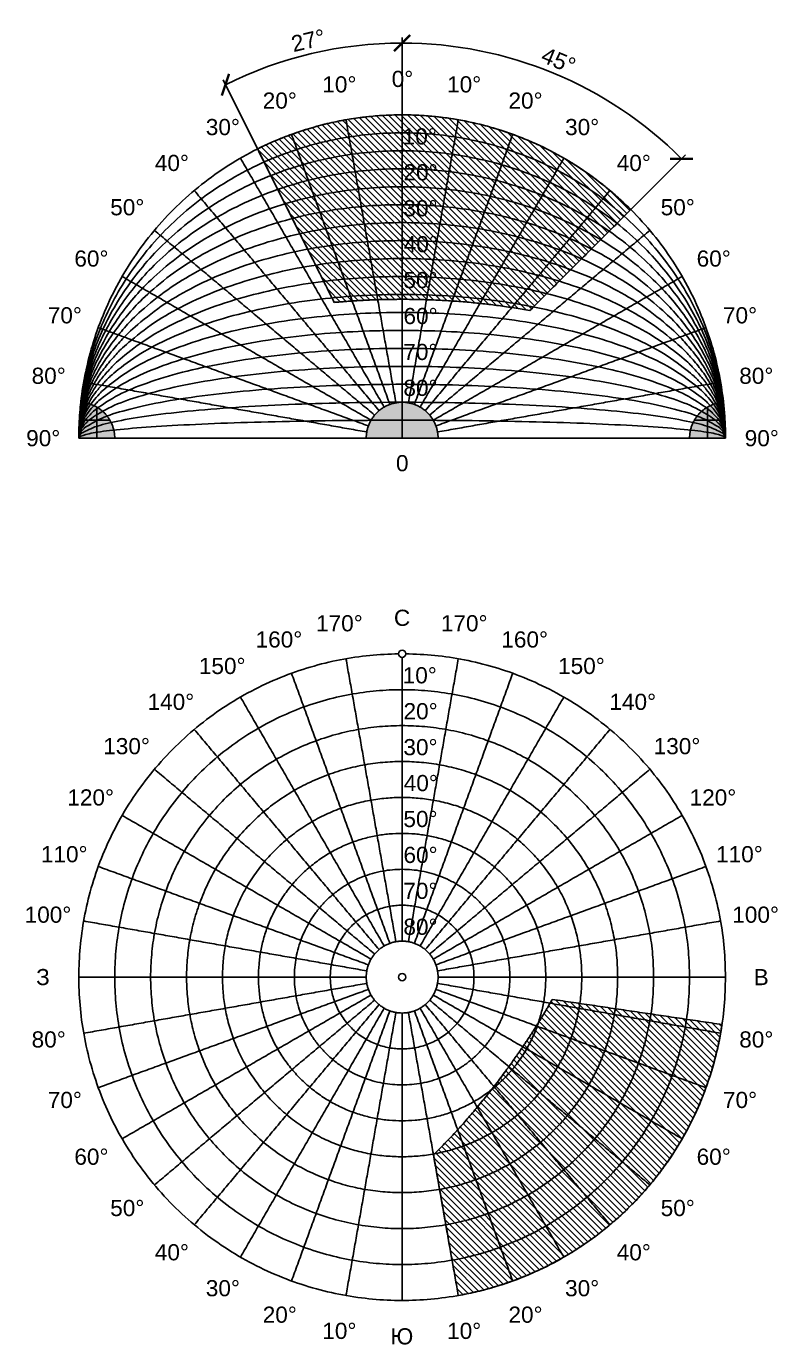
# Model space of a CAD drawing. Header units: metres. Extents: x -105 to 1000, y -501 to 102.
# Drawn here: x 495.4 to 704.5, y -452.3 to -85.4 of the extents above; entities that cross this region are included whole.
import ezdxf

# ---------------------------------------------------------------- set-up
doc = ezdxf.new("R2010")
doc.units = ezdxf.units.M
doc.layers.add('123', color=7, linetype='Continuous', true_color=0x000000)
doc.styles.add('Meters Architectural', font='arial.ttf')
doc.dimstyles.new('Meters Architectural', dxfattribs={"dimscale": 1.5, "dimtxt": 3, "dimasz": 3, "dimexe": 1, "dimexo": 0.5, "dimgap": 1, "dimtad": 1, "dimtoh": 1, "dimdec": 0, "dimzin": 1, "dimdsep": 46, "dimtxsty": 'Meters Architectural', "dimblk": 'ARCHTICK', "dimcen": 3, "dimdle": 1.5, "dimadec": 0, "dimazin": 1, "dimtfac": 1, "dimtdec": 4, "dimtix": 1, "dimtofl": 0, "dimtmove": 1, "dimatfit": 3, "dimldrblk": 'OPEN90', "dimfxl": 1, "dimtolj": 1, "dimtzin": 1, "dimarcsym": 0})
pattern_1 = [(45, (0, -3e-14), (-0.8838835, 0.8838835), [])]

# ---------------------------------------------------------------- blocks, each defined once
blk = doc.blocks.new('_ArchTick')
at = {"color": 0, "linetype": 'ByBlock', "const_width": 0.15}
blk.add_lwpolyline([(-0.5, -0.5), (0.5, 0.5)], dxfattribs=at)
blk = doc.blocks.new('*D20')
at = {"layer": '123', "color": 0, "lineweight": -2}
for p, q in [((600, -144.25), (600, -88.5)), ((575.07, -150.14), (550.14, -100.27))]:
    blk.add_line(p, q, dxfattribs=at)
blk.add_arc((600, -200), 110, 90, 116.5651, dxfattribs=at)
at = {"layer": 'Defpoints', "color": 0}
for p in [(583.07, -91.31), (600, -145), (575.4, -150.81), (600, -200), (600, -200)]:
    blk.add_point(p, dxfattribs=at)
at = {"layer": '123', "color": 0, "lineweight": -2, "xscale": 4.5, "yscale": 4.5, "zscale": 4.5}
blk.add_blockref('_ArchTick', (600, -90), dxfattribs=at)
at = {"layer": '123', "color": 0, "lineweight": -2, "xscale": 4.5, "yscale": 4.5, "zscale": 4.5, "rotation": 206.5650511770779}
blk.add_blockref('_ArchTick', (550.81, -101.61), dxfattribs=at)
at = {"layer": '123', "color": 0, "insert": (573.86, -89.28), "char_height": 4.5, "attachment_point": 5, "rotation": 13.2825, "style": 'Meters Architectural'}
blk.add_mtext('\\A1;27%%d', dxfattribs=at)
blk = doc.blocks.new('_Open90')
at = {"color": 0, "linetype": 'ByBlock', "lineweight": -2}
for p, q in [((0, 0), (-1, 0)), ((-0.5, 0.5), (0, 0)), ((0, 0), (-0.5, -0.5))]:
    blk.add_line(p, q, dxfattribs=at)
blk = doc.blocks.new('*D21')
at = {"layer": '123', "color": 0, "lineweight": -2}
for p, q in [((600, -144.25), (600, -88.5)), ((639.42, -160.58), (678.84, -121.16))]:
    blk.add_line(p, q, dxfattribs=at)
blk.add_arc((600, -200), 110, 45, 90, dxfattribs=at)
at = {"layer": 'Defpoints', "color": 0}
for p in [(655, -104.74), (600, -145), (638.89, -161.11), (600, -200), (600, -200)]:
    blk.add_point(p, dxfattribs=at)
at = {"layer": '123', "color": 0, "lineweight": -2, "xscale": 4.5, "yscale": 4.5, "zscale": 4.5}
for p, rotation in [((600, -90), 180), ((677.78, -122.22), 314.9999999999999)]:
    blk.add_blockref('_ArchTick', p, dxfattribs=dict(at, rotation=rotation))
at = {"layer": '123', "color": 0, "insert": (643.54, -94.87), "char_height": 4.5, "attachment_point": 5, "rotation": 337.5, "style": 'Meters Architectural'}
blk.add_mtext('\\A1;45%%d', dxfattribs=at)

msp = doc.modelspace()

# ---------------------------------------------------------------- hatches: boundary and pattern name
at = {"layer": '123', "true_color": 0xd671f5, "extrusion": (0, 0, -1)}
h = msp.add_hatch(dxfattribs=at)
h.set_pattern_fill('Hatch1', color=201, scale=10, angle=45, style=0, pattern_type=2)
h.set_pattern_definition(pattern_1)
h.paths.add_polyline_path([(-581.1, -162.2), (-559.75, -119.5), (-562.23, -118.31), (-564.74, -117.2), (-567.26, -116.17), (-569.79, -115.22), (-572.34, -114.36), (-574.89, -113.57), (-577.44, -112.87), (-580, -112.25), (-582.55, -111.71), (-585.09, -111.24), (-587.62, -110.86), (-590.13, -110.54), (-592.63, -110.3), (-595.11, -110.13), (-597.57, -110.03), (-600, -110), (-602, -110.02), (-604.01, -110.09), (-606.04, -110.2), (-608.09, -110.36), (-610.14, -110.57), (-612.21, -110.83), (-614.29, -111.14), (-616.38, -111.5), (-618.47, -111.92), (-620.57, -112.38), (-622.66, -112.9), (-624.76, -113.47), (-626.86, -114.1), (-628.96, -114.79), (-631.05, -115.52), (-633.13, -116.32), (-635.2, -117.17), (-637.26, -118.08), (-639.31, -119.04), (-641.34, -120.05), (-643.35, -121.13), (-645.34, -122.25), (-647.31, -123.44), (-649.25, -124.67), (-651.16, -125.96), (-653.05, -127.3), (-654.91, -128.69), (-656.73, -130.13), (-658.51, -131.62), (-660.26, -133.15), (-661.97, -134.73), (-663.64, -136.36), (-635.52, -164.48), (-631.07, -163.72), (-626.58, -163.06), (-622.08, -162.52), (-617.58, -162.09), (-613.11, -161.75), (-608.68, -161.52), (-604.3, -161.38), (-600, -161.34), (-595.38, -161.39), (-590.67, -161.55), (-585.91, -161.82)], flags=0)
at = {"layer": '123', "true_color": 0xffffff}
for points in [[(510.56, -190.02), (510.31, -192.54), (510.14, -195.05), (510.03, -197.54), (510, -200), (520, -200), (520, -199.79), (519.99, -199.57), (519.98, -199.36), (519.96, -199.14), (519.94, -198.92), (519.91, -198.7), (519.88, -198.48), (519.85, -198.25), (519.8, -198.03), (519.76, -197.81), (519.7, -197.58), (519.64, -197.36), (519.58, -197.13), (519.51, -196.91), (519.43, -196.69), (519.35, -196.46), (519.27, -196.24), (519.17, -196.02), (519.08, -195.8), (518.97, -195.58), (518.86, -195.37), (518.75, -195.15), (518.62, -194.94), (518.5, -194.73), (518.37, -194.52), (518.23, -194.32), (518.09, -194.12), (517.94, -193.92), (517.78, -193.72), (517.63, -193.53), (517.46, -193.34), (517.3, -193.16), (517.12, -192.98), (516.95, -192.81), (516.76, -192.64), (516.58, -192.47), (516.39, -192.31), (516.2, -192.15), (516, -192), (515.8, -191.85), (515.6, -191.71), (515.39, -191.58), (515.18, -191.45), (514.97, -191.32), (514.76, -191.21), (514.55, -191.09), (514.33, -190.99), (514.11, -190.88), (513.89, -190.79), (513.67, -190.7), (513.45, -190.61), (513.22, -190.53), (513, -190.46), (512.77, -190.39), (512.55, -190.33), (512.33, -190.27), (512.1, -190.22), (511.88, -190.18), (511.66, -190.14), (511.43, -190.1), (511.21, -190.07), (510.99, -190.05), (510.77, -190.03)], [(590, -200), (610, -200), (610, -199.78), (609.99, -199.55), (609.98, -199.33), (609.96, -199.1), (609.94, -198.87), (609.91, -198.64), (609.87, -198.41), (609.83, -198.18), (609.79, -197.95), (609.74, -197.71), (609.68, -197.48), (609.61, -197.25), (609.54, -197.02), (609.47, -196.78), (609.39, -196.55), (609.3, -196.32), (609.2, -196.09), (609.1, -195.86), (609, -195.63), (608.88, -195.41), (608.76, -195.18), (608.64, -194.96), (608.51, -194.74), (608.37, -194.53), (608.23, -194.32), (608.08, -194.11), (607.92, -193.9), (607.76, -193.7), (607.6, -193.5), (607.43, -193.3), (607.25, -193.11), (607.07, -192.93), (606.89, -192.75), (606.7, -192.57), (606.5, -192.4), (606.3, -192.24), (606.1, -192.08), (605.89, -191.92), (605.68, -191.77), (605.47, -191.63), (605.26, -191.49), (605.04, -191.36), (604.82, -191.24), (604.59, -191.12), (604.37, -191), (604.14, -190.9), (603.91, -190.8), (603.68, -190.7), (603.45, -190.61), (603.22, -190.53), (602.98, -190.46), (602.75, -190.39), (602.52, -190.32), (602.29, -190.26), (602.05, -190.21), (601.82, -190.17), (601.59, -190.13), (601.36, -190.09), (601.13, -190.06), (600.9, -190.04), (600.67, -190.02), (600.45, -190.01), (600.22, -190), (600, -190), (599.78, -190), (599.55, -190.01), (599.33, -190.02), (599.1, -190.04), (598.87, -190.06), (598.64, -190.09), (598.41, -190.13), (598.18, -190.17), (597.95, -190.21), (597.71, -190.26), (597.48, -190.32), (597.25, -190.39), (597.02, -190.46), (596.78, -190.53), (596.55, -190.61), (596.32, -190.7), (596.09, -190.8), (595.86, -190.9), (595.63, -191), (595.41, -191.12), (595.18, -191.24), (594.96, -191.36), (594.74, -191.49), (594.53, -191.63), (594.32, -191.77), (594.11, -191.92), (593.9, -192.08), (593.7, -192.24), (593.5, -192.4), (593.3, -192.57), (593.11, -192.75), (592.93, -192.93), (592.75, -193.11), (592.57, -193.3), (592.4, -193.5), (592.24, -193.7), (592.08, -193.9), (591.92, -194.11), (591.77, -194.32), (591.63, -194.53), (591.49, -194.74), (591.36, -194.96), (591.24, -195.18), (591.12, -195.41), (591, -195.63), (590.9, -195.86), (590.8, -196.09), (590.7, -196.32), (590.61, -196.55), (590.53, -196.78), (590.46, -197.02), (590.39, -197.25), (590.32, -197.48), (590.26, -197.71), (590.21, -197.95), (590.17, -198.18), (590.13, -198.41), (590.09, -198.64), (590.06, -198.87), (590.04, -199.1), (590.02, -199.33), (590.01, -199.55), (590, -199.78)], [(680, -200), (690, -200), (689.97, -197.54), (689.86, -195.05), (689.69, -192.54), (689.44, -190.02), (689.23, -190.03), (689.01, -190.05), (688.79, -190.07), (688.57, -190.1), (688.34, -190.14), (688.12, -190.18), (687.9, -190.22), (687.67, -190.27), (687.45, -190.33), (687.23, -190.39), (687, -190.46), (686.78, -190.53), (686.55, -190.61), (686.33, -190.7), (686.11, -190.79), (685.89, -190.88), (685.67, -190.99), (685.45, -191.09), (685.24, -191.21), (685.03, -191.32), (684.82, -191.45), (684.61, -191.58), (684.4, -191.71), (684.2, -191.85), (684, -192), (683.8, -192.15), (683.61, -192.31), (683.42, -192.47), (683.24, -192.64), (683.05, -192.81), (682.88, -192.98), (682.7, -193.16), (682.54, -193.34), (682.37, -193.53), (682.22, -193.72), (682.06, -193.92), (681.91, -194.12), (681.77, -194.32), (681.63, -194.52), (681.5, -194.73), (681.38, -194.94), (681.25, -195.15), (681.14, -195.37), (681.03, -195.58), (680.92, -195.8), (680.83, -196.02), (680.73, -196.24), (680.65, -196.46), (680.57, -196.69), (680.49, -196.91), (680.42, -197.13), (680.36, -197.36), (680.3, -197.58), (680.24, -197.81), (680.2, -198.03), (680.15, -198.25), (680.12, -198.48), (680.09, -198.7), (680.06, -198.92), (680.04, -199.14), (680.02, -199.36), (680.01, -199.57), (680, -199.79)]]:
    msp.add_hatch(color=7, dxfattribs=at).paths.add_polyline_path(points, flags=0)
at = {"layer": '123', "true_color": 0xd671f5, "extrusion": (0, 0, -1)}
h = msp.add_hatch(dxfattribs=at)
h.set_pattern_fill('Hatch1', color=201, scale=10, angle=45, style=0, pattern_type=2)
h.set_pattern_definition(pattern_1)
h.paths.add_polyline_path([(-641.8, -356.2), (-689.03, -363.2), (-688.58, -365.92), (-688.06, -368.61), (-687.45, -371.26), (-686.77, -373.88), (-686.02, -376.46), (-685.2, -379), (-684.31, -381.5), (-683.35, -383.95), (-682.34, -386.34), (-681.26, -388.69), (-680.13, -390.99), (-678.94, -393.23), (-677.7, -395.41), (-676.42, -397.54), (-675.09, -399.61), (-673.72, -401.62), (-672.56, -403.25), (-671.35, -404.86), (-670.09, -406.46), (-668.79, -408.04), (-667.44, -409.6), (-666.04, -411.15), (-664.59, -412.67), (-663.1, -414.18), (-661.56, -415.65), (-659.98, -417.1), (-658.35, -418.52), (-656.67, -419.91), (-654.96, -421.27), (-653.19, -422.6), (-651.39, -423.89), (-649.55, -425.13), (-647.66, -426.34), (-645.74, -427.51), (-643.78, -428.64), (-641.78, -429.72), (-639.75, -430.75), (-637.68, -431.73), (-635.58, -432.67), (-633.46, -433.55), (-631.3, -434.38), (-629.13, -435.16), (-626.92, -435.88), (-624.7, -436.54), (-622.45, -437.15), (-620.19, -437.7), (-617.92, -438.2), (-615.63, -438.63), (-608.72, -399.47), (-611.9, -396.26), (-615.01, -392.96), (-618.04, -389.58), (-620.97, -386.15), (-623.81, -382.68), (-626.54, -379.18), (-629.16, -375.67), (-631.67, -372.17), (-634.28, -368.36), (-636.85, -364.42), (-639.36, -360.36)], flags=0)

# ---------------------------------------------------------------- linework, layer by layer
at = {"layer": '123'}
for p, q in [((600, -200), (600, -190)), ((515, -200), (515, -191.34)), ((685, -200), (685, -191.34)), ((510.14, -195.01), (518.66, -195.01)), ((591.34, -195), (608.66, -195)), ((681.34, -195.01), (689.86, -195.01)), ((510, -200), (690, -200))]:
    msp.add_line(p, q, dxfattribs=at)
for centre in [(600, -260), (600, -350)]:
    msp.add_circle(centre, 1, dxfattribs=at)
for points, weights, knots in [([(690, -200), (690, -110), (600, -110), (510, -110), (510, -200)], [1, 0.707106781187, 1, 0.707106781187, 1], [0, 0, 0, 141.371669, 141.371669, 282.743339, 282.743339, 282.743339]), ([(559.75, -119.5), (578.75, -110), (600, -110), (637.28, -110), (663.64, -136.36)], [1, 1.03983447333, 1.14151268387, 0.974340984814, 0.974342021731], [179.999891, 179.999891, 179.999891, 222.993135, 222.993135, 293.679409, 293.679409, 293.679409]), ([(690, -200), (690, -115), (600, -115), (510, -115), (510, -200)], [1, 0.707106781187, 1, 0.707106781187, 1], [0, 0, 0, 1.570796, 1.570796, 3.141593, 3.141593, 3.141593]), ([(690, -200), (690, -120), (600, -120), (510, -120), (510, -200)], [1, 0.707106781187, 1, 0.707106781187, 1], [0, 0, 0, 1.570796, 1.570796, 3.141593, 3.141593, 3.141593]), ([(690, -200), (690, -125), (600, -125), (510, -125), (510, -200)], [1, 0.707106781187, 1, 0.707106781187, 1], [0, 0, 0, 1.570796, 1.570796, 3.141593, 3.141593, 3.141593]), ([(690, -200), (690, -130), (600, -130), (510, -130), (510, -200)], [1, 0.707106781187, 1, 0.707106781187, 1], [0, 0, 0, 1.570796, 1.570796, 3.141593, 3.141593, 3.141593]), ([(690, -200), (690, -135), (600, -135), (510, -135), (510, -200)], [1, 0.707106781187, 1, 0.707106781187, 1], [0, 0, 0, 1.570796, 1.570796, 3.141593, 3.141593, 3.141593]), ([(690, -200), (690, -140), (600, -140), (510, -140), (510, -200)], [1, 0.707106781187, 1, 0.707106781187, 1], [0, 0, 0, 1.570796, 1.570796, 3.141593, 3.141593, 3.141593]), ([(690, -200), (690, -145), (600, -145), (510, -145), (510, -200)], [1, 0.707106781187, 1, 0.707106781187, 1], [0, 0, 0, 1.570796, 1.570796, 3.141593, 3.141593, 3.141593]), ([(690, -200), (690, -150), (600, -150), (510, -150), (510, -200)], [1, 0.707106781187, 1, 0.707106781187, 1], [0, 0, 0, 1.570796, 1.570796, 3.141593, 3.141593, 3.141593]), ([(690, -200), (690, -155), (600, -155), (510, -155), (510, -200)], [1, 0.707106781187, 1, 0.707106781187, 1], [0, 0, 0, 1.570796, 1.570796, 3.141593, 3.141593, 3.141593]), ([(690, -200), (690, -160), (600, -160), (510, -160), (510, -200)], [1, 0.707106781187, 1, 0.707106781187, 1], [0, 0, 0, 1.570796, 1.570796, 3.141593, 3.141593, 3.141593]), ([(635.52, -164.48), (618.51, -161.34), (600, -161.34), (590.44, -161.34), (581.1, -162.2)], [0.974342021731, 1.01443641783, 1.10086551987, 1.05448896313, 1.02145325363], [333.4441465, 333.4441465, 333.4441465, 333.865199, 333.865199, 334.0911295, 334.0911295, 334.0911295]), ([(690, -200), (690, -165), (600, -165), (510, -165), (510, -200)], [1, 0.707106781187, 1, 0.707106781187, 1], [0, 0, 0, 1.570796, 1.570796, 3.141593, 3.141593, 3.141593]), ([(690, -200), (690, -170), (600, -170), (510, -170), (510, -200)], [1, 0.707106781187, 1, 0.707106781187, 1], [0, 0, 0, 1.570796, 1.570796, 3.141593, 3.141593, 3.141593]), ([(690, -200), (690, -175), (600, -175), (510, -175), (510, -200)], [1, 0.707106781187, 1, 0.707106781187, 1], [0, 0, 0, 1.570796, 1.570796, 3.141593, 3.141593, 3.141593]), ([(690, -200), (690, -180), (600, -180), (510, -180), (510, -200)], [1, 0.707106781187, 1, 0.707106781187, 1], [0, 0, 0, 1.570796, 1.570796, 3.141593, 3.141593, 3.141593]), ([(690, -200), (690, -185), (600, -185), (510, -185), (510, -200)], [1, 0.707106781187, 1, 0.707106781187, 1], [0, 0, 0, 1.570796, 1.570796, 3.141593, 3.141593, 3.141593]), ([(690, -200), (690, -190), (600, -190), (510, -190), (510, -200)], [1, 0.707106781187, 1, 0.707106781187, 1], [0, 0, 0, 1.570796, 1.570796, 3.141593, 3.141593, 3.141593]), ([(610, -200, 1), (610, -190, 1), (600, -190, 1), (590, -190, 1), (590, -200, 1)], [1, 0.707106781187, 1, 0.707106781187, 1], [150, 150, 150, 165.707963, 165.707963, 181.415927, 181.415927, 181.415927]), ([(610, -200), (610, -190), (600, -190), (590, -190), (590, -200)], [1, 0.707106781187, 1, 0.707106781187, 1], [150, 150, 150, 165.707963, 165.707963, 181.415927, 181.415927, 181.415927]), ([(610, -200), (610, -190), (600, -190), (590, -190), (590, -200)], [1, 0.707106781187, 1, 0.707106781187, 1], [0, 0, 0, 15.707963, 15.707963, 31.415927, 31.415927, 31.415927]), ([(690, -200), (690, -195), (600, -195), (510, -195), (510, -200)], [1, 0.707106781187, 1, 0.707106781187, 1], [0, 0, 0, 1.570796, 1.570796, 3.141593, 3.141593, 3.141593]), ([(599, -260.01), (510, -260.99), (510, -350), (510, -440), (600, -440), (690, -440), (690, -350)], [0.995444117905, 0.709402719693, 1, 0.707106781187, 1, 0.707106781187, 1], [142.479857, 142.479857, 142.479857, 282.743339, 282.743339, 424.115008, 424.115008, 565.486678, 565.486678, 565.486678]), ([(680, -350), (680, -270), (600, -270), (520, -270), (520, -350), (520, -430), (600, -430), (680, -430), (680, -350)], [1, 0.707106781187, 1, 0.707106781187, 1, 0.707106781187, 1, 0.707106781187, 1], [0, 0, 0, 125.663706, 125.663706, 251.327412, 251.327412, 376.991118, 376.991118, 502.654825, 502.654825, 502.654825]), ([(670, -350), (670, -280), (600, -280), (530, -280), (530, -350), (530, -420), (600, -420), (670, -420), (670, -350)], [1, 0.707106781187, 1, 0.707106781187, 1, 0.707106781187, 1, 0.707106781187, 1], [0, 0, 0, 109.955743, 109.955743, 219.911486, 219.911486, 329.867229, 329.867229, 439.822972, 439.822972, 439.822972]), ([(660, -350), (660, -290), (600, -290), (540, -290), (540, -350), (540, -410), (600, -410), (660, -410), (660, -350)], [1, 0.707106781187, 1, 0.707106781187, 1, 0.707106781187, 1, 0.707106781187, 1], [0, 0, 0, 94.24778, 94.24778, 188.495559, 188.495559, 282.743339, 282.743339, 376.991118, 376.991118, 376.991118]), ([(650, -350), (650, -300), (600, -300), (550, -300), (550, -350), (550, -400), (600, -400), (650, -400), (650, -350)], [1, 0.707106781187, 1, 0.707106781187, 1, 0.707106781187, 1, 0.707106781187, 1], [0, 0, 0, 78.539816, 78.539816, 157.079633, 157.079633, 235.619449, 235.619449, 314.159265, 314.159265, 314.159265]), ([(640, -350), (640, -310), (600, -310), (560, -310), (560, -350), (560, -390), (600, -390), (640, -390), (640, -350)], [1, 0.707106781187, 1, 0.707106781187, 1, 0.707106781187, 1, 0.707106781187, 1], [0, 0, 0, 62.831853, 62.831853, 125.663706, 125.663706, 188.495559, 188.495559, 251.327412, 251.327412, 251.327412]), ([(630, -350), (630, -320), (600, -320), (570, -320), (570, -350), (570, -380), (600, -380), (630, -380), (630, -350)], [1, 0.707106781187, 1, 0.707106781187, 1, 0.707106781187, 1, 0.707106781187, 1], [0, 0, 0, 47.12389, 47.12389, 94.24778, 94.24778, 141.371669, 141.371669, 188.495559, 188.495559, 188.495559]), ([(620, -350), (620, -330), (600, -330), (580, -330), (580, -350), (580, -370), (600, -370), (620, -370), (620, -350)], [1, 0.707106781187, 1, 0.707106781187, 1, 0.707106781187, 1, 0.707106781187, 1], [0, 0, 0, 31.415927, 31.415927, 62.831853, 62.831853, 94.24778, 94.24778, 125.663706, 125.663706, 125.663706]), ([(610, -350), (610, -340), (600, -340), (590, -340), (590, -350), (590, -360), (600, -360), (610, -360), (610, -350)], [1, 0.707106781187, 1, 0.707106781187, 1, 0.707106781187, 1, 0.707106781187, 1], [0, 0, 0, 15.707963, 15.707963, 31.415927, 31.415927, 47.12389, 47.12389, 62.831853, 62.831853, 62.831853]), ([(608.72, -399.47), (621.05, -387.34), (631.67, -372.17), (637.15, -364.35), (641.8, -356.2)], [0.974342021731, 1.01443641783, 1.10086551987, 1.05448896313, 1.02145325363], [333.4441465, 333.4441465, 333.4441465, 333.865199, 333.865199, 334.0911295, 334.0911295, 334.0911295]), ([(689.03, -363.2), (685.91, -384.22), (673.72, -401.62), (652.34, -432.16), (615.63, -438.63)], [1, 1.03983447333, 1.14151268387, 0.974340984814, 0.974342021731], [179.999891, 179.999891, 179.999891, 222.993135, 222.993135, 293.679409, 293.679409, 293.679409])]:
    msp.add_rational_spline(points, weights, degree=2, knots=knots, dxfattribs=at)
for points in [[(598.26, -190.15), (591.32, -150.76), (584.37, -111.37)], [(600, -190), (600, -150.5), (600, -111)], [(601.74, -190.15), (608.68, -150.76), (615.63, -111.37)], [(596.58, -190.6), (582.9, -153.02), (569.22, -115.43)], [(603.42, -190.6), (617.1, -153.02), (630.78, -115.43)], [(581.1, -162.2), (570.43, -140.85), (559.75, -119.5)], [(595, -191.34), (575, -156.7), (555, -122.06)], [(605, -191.34), (625, -156.7), (645, -122.06)], [(593.57, -192.34), (567.86, -161.7), (542.15, -131.06)], [(606.43, -192.34), (632.14, -161.7), (657.85, -131.06)], [(663.64, -136.36), (649.58, -150.42), (635.52, -164.48)], [(592.34, -193.57), (561.7, -167.86), (531.06, -142.15)], [(607.66, -193.57), (638.3, -167.86), (668.94, -142.15)], [(591.34, -195), (556.7, -175), (522.06, -155)], [(608.66, -195), (643.3, -175), (677.94, -155)], [(590.6, -196.58), (553.02, -182.9), (515.43, -169.22)], [(609.4, -196.58), (646.98, -182.9), (684.57, -169.22)], [(590.15, -198.26), (550.76, -191.32), (511.37, -184.37)], [(609.85, -198.26), (649.24, -191.32), (688.63, -184.37)], [(590, -200), (550, -200), (510, -200)], [(510, -200, 1), (515, -200, 1), (520, -200, 1)], [(510, -200), (515, -200), (520, -200)], [(590, -200, 1), (600, -200, 1), (610, -200, 1)], [(590, -200), (600, -200), (610, -200)], [(610, -200), (650, -200), (690, -200)], [(680, -200, 1), (685, -200, 1), (690, -200, 1)], [(680, -200), (685, -200), (690, -200)], [(598.26, -340.15), (591.32, -300.76), (584.37, -261.37)], [(600, -340), (600, -300.5), (600, -261)], [(601.74, -340.15), (608.68, -300.76), (615.63, -261.37)], [(596.58, -340.6), (582.9, -303.02), (569.22, -265.43)], [(603.42, -340.6), (617.1, -303.02), (630.78, -265.43)], [(595, -341.34), (575, -306.7), (555, -272.06)], [(605, -341.34), (625, -306.7), (645, -272.06)], [(593.57, -342.34), (567.86, -311.7), (542.15, -281.06)], [(606.43, -342.34), (632.14, -311.7), (657.85, -281.06)], [(592.34, -343.57), (561.7, -317.86), (531.06, -292.15)], [(607.66, -343.57), (638.3, -317.86), (668.94, -292.15)], [(591.34, -345), (556.7, -325), (522.06, -305)], [(608.66, -345), (643.3, -325), (677.94, -305)], [(590.6, -346.58), (553.02, -332.9), (515.43, -319.22)], [(609.4, -346.58), (646.98, -332.9), (684.57, -319.22)], [(590.15, -348.26), (550.76, -341.32), (511.37, -334.37)], [(609.85, -348.26), (649.24, -341.32), (688.63, -334.37)], [(590, -350), (550, -350), (510, -350)], [(590.15, -351.74), (550.76, -358.68), (511.37, -365.63)], [(609.85, -351.74), (649.24, -358.68), (688.63, -365.63)], [(610, -350), (650, -350), (690, -350)], [(590.6, -353.42), (553.02, -367.1), (515.43, -380.78)], [(591.34, -355), (556.7, -375), (522.06, -395)], [(608.66, -355), (643.3, -375), (677.94, -395)], [(609.4, -353.42), (646.98, -367.1), (684.57, -380.78)], [(592.34, -356.43), (561.7, -382.14), (531.06, -407.85)], [(593.57, -357.66), (567.86, -388.3), (542.15, -418.94)], [(595, -358.66), (575, -393.3), (555, -427.94)], [(596.58, -359.4), (582.9, -396.98), (569.22, -434.57)], [(603.42, -359.4), (617.1, -396.98), (630.78, -434.57)], [(605, -358.66), (625, -393.3), (645, -427.94)], [(606.43, -357.66), (632.14, -388.3), (657.85, -418.94)], [(607.66, -356.43), (638.3, -382.14), (668.94, -407.85)], [(641.8, -356.2), (665.41, -359.7), (689.03, -363.2)], [(598.26, -359.85), (591.32, -399.24), (584.37, -438.63)], [(600, -360), (600, -400), (600, -440)], [(601.74, -359.85), (608.68, -399.24), (615.63, -438.63)], [(615.63, -438.63), (612.18, -419.05), (608.72, -399.47)]]:
    msp.add_open_spline(points, degree=2, dxfattribs=at)
for points, weights in [([(510.56, -190.02, 1), (510, -194.99, 1), (510, -200, 1)], [0.958409093518, 0.977471759572, 1]), ([(510.56, -190.02), (510, -194.99), (510, -200)], [0.958409093518, 0.977471759572, 1]), ([(520, -200, 1), (520, -190.54, 1), (510.56, -190.02, 1)], [1, 0.718490523447, 0.978117408536]), ([(520, -200), (520, -190.54), (510.56, -190.02)], [1, 0.718490523447, 0.978117408536]), ([(689.44, -190.02, 1), (680, -190.54, 1), (680, -200, 1)], [0.958409093518, 0.704013490884, 0.97985076756]), ([(689.44, -190.02), (680, -190.54), (680, -200)], [0.958409093518, 0.704013490884, 0.97985076756]), ([(690, -200, 1), (690, -194.99, 1), (689.44, -190.02, 1)], [1, 0.977471759572, 0.958409093518]), ([(690, -200), (690, -194.99), (689.44, -190.02)], [1, 0.977471759572, 0.958409093518]), ([(690, -350), (690, -260.99), (601, -260.01)], [1, 0.709402719693, 0.995444117905])]:
    msp.add_rational_spline(points, weights, degree=2, dxfattribs=at)

# ---------------------------------------------------------------- texts
at = {"layer": '123', "char_height": 4.5, "attachment_point": 1, "style": 'Meters Architectural'}
for s, insert, width in [('0°', (597.09, -97.74), 20.1522), ('10°', (577.78, -99.26), 27.0978), ('10°', (612.51, -99.26), 27.0978), ('20°', (561.19, -103.77), 27.0978), ('20°', (629.59, -103.77), 27.0978), ('30°', (545.35, -111.14), 27.0978), ('10°', (600.15, -113.74), 27.0978), ('30°', (645.35, -111.14), 27.0978), ('40°', (531.16, -121.13), 27.0978), ('40°', (659.72, -121.13), 27.0978), ('20°', (600.39, -123.74), 27.0978), ('50°', (518.75, -133.46), 27.0978), ('30°', (600.35, -133.74), 27.0978), ('50°', (671.96, -133.46), 27.0978), ('40°', (600.44, -143.74), 27.0978), ('60°', (508.76, -147.74), 27.0978), ('60°', (681.97, -147.74), 27.0978), ('50°', (600.35, -153.74), 27.0978), ('70°', (501.36, -163.54), 27.0978), ('60°', (600.37, -163.74), 27.0978), ('70°', (689.3, -163.54), 27.0978), ('70°', (600.33, -173.74), 27.0978), ('80°', (496.87, -180.37), 27.0978), ('80°', (693.83, -180.37), 27.0978), ('80°', (600.35, -183.74), 27.0978), ('90°', (495.35, -197.74), 27.0978), ('90°', (695.35, -197.74), 27.0978), ('0', (598.28, -204.7), 15.4076), ('170°', (576.04, -249.26), 34.0435), ('С', (597.71, -247.74), 17.5598), ('170°', (610.77, -249.26), 34.0435), ('160°', (559.21, -253.77), 34.0435), ('160°', (627.61, -253.77), 34.0435), ('150°', (543.41, -261.14), 34.0435), ('10°', (600.15, -263.74), 27.0978), ('150°', (643.41, -261.14), 34.0435), ('140°', (529.13, -271.13), 34.0435), ('140°', (657.69, -271.13), 34.0435), ('20°', (600.39, -273.74), 27.0978), ('130°', (516.8, -283.46), 34.0435), ('30°', (600.35, -283.74), 27.0978), ('130°', (670.01, -283.46), 34.0435), ('40°', (600.44, -293.74), 27.0978), ('120°', (506.81, -297.74), 34.0435), ('120°', (680.01, -297.74), 34.0435), ('50°', (600.35, -303.74), 27.0978), ('110°', (499.44, -313.54), 34.0435), ('60°', (600.37, -313.74), 27.0978), ('110°', (687.38, -313.54), 34.0435), ('70°', (600.33, -323.74), 27.0978), ('100°', (494.93, -330.37), 34.0435), ('80°', (600.35, -333.74), 27.0978), ('100°', (691.89, -330.37), 34.0435), ('З', (498.12, -347.74), 16.0924), ('В', (697.85, -347.75), 16.7283), ('80°', (496.87, -365.1), 27.0978), ('80°', (693.83, -365.1), 27.0978), ('70°', (501.36, -381.94), 27.0978), ('70°', (689.3, -381.94), 27.0978), ('60°', (508.76, -397.74), 27.0978), ('60°', (681.97, -397.74), 27.0978), ('50°', (518.75, -412.02), 27.0978), ('50°', (671.96, -412.02), 27.0978), ('40°', (531.16, -424.34), 27.0978), ('40°', (659.72, -424.34), 27.0978), ('30°', (545.35, -434.34), 27.0978), ('30°', (645.35, -434.34), 27.0978), ('20°', (561.19, -441.71), 27.0978), ('20°', (629.59, -441.71), 27.0978), ('10°', (577.78, -446.22), 27.0978), ('10°', (612.51, -446.22), 27.0978), ('Ю', (596.75, -447.74), 21.0326)]:
    msp.add_mtext(s, dxfattribs=dict(at, insert=insert, width=width))

# ---------------------------------------------------------------- dimensions: what is measured, and where the dimension line sits
at = {"layer": '123'}
for base, line1, picture, middle in [((583.07, -91.31), ((575.4, -150.81), (600, -200)), '*D20', (573.86, -89.28)), ((655, -104.74), ((638.89, -161.11), (600, -200)), '*D21', (643.54, -94.87))]:
    dim = msp.add_angular_dim_2l(base=base, line1=line1, line2=((600, -200), (600, -145)), dimstyle='Meters Architectural', override={"dimtad": 1, "dimtxsty": 'Meters Architectural', "dimblk": 'ArchTick', "dimsah": 0}, dxfattribs=at)
    dim.commit()
    dim.dimension.update_dxf_attribs({"geometry": picture, "text_midpoint": middle})

doc.saveas('drawing.dxf')
